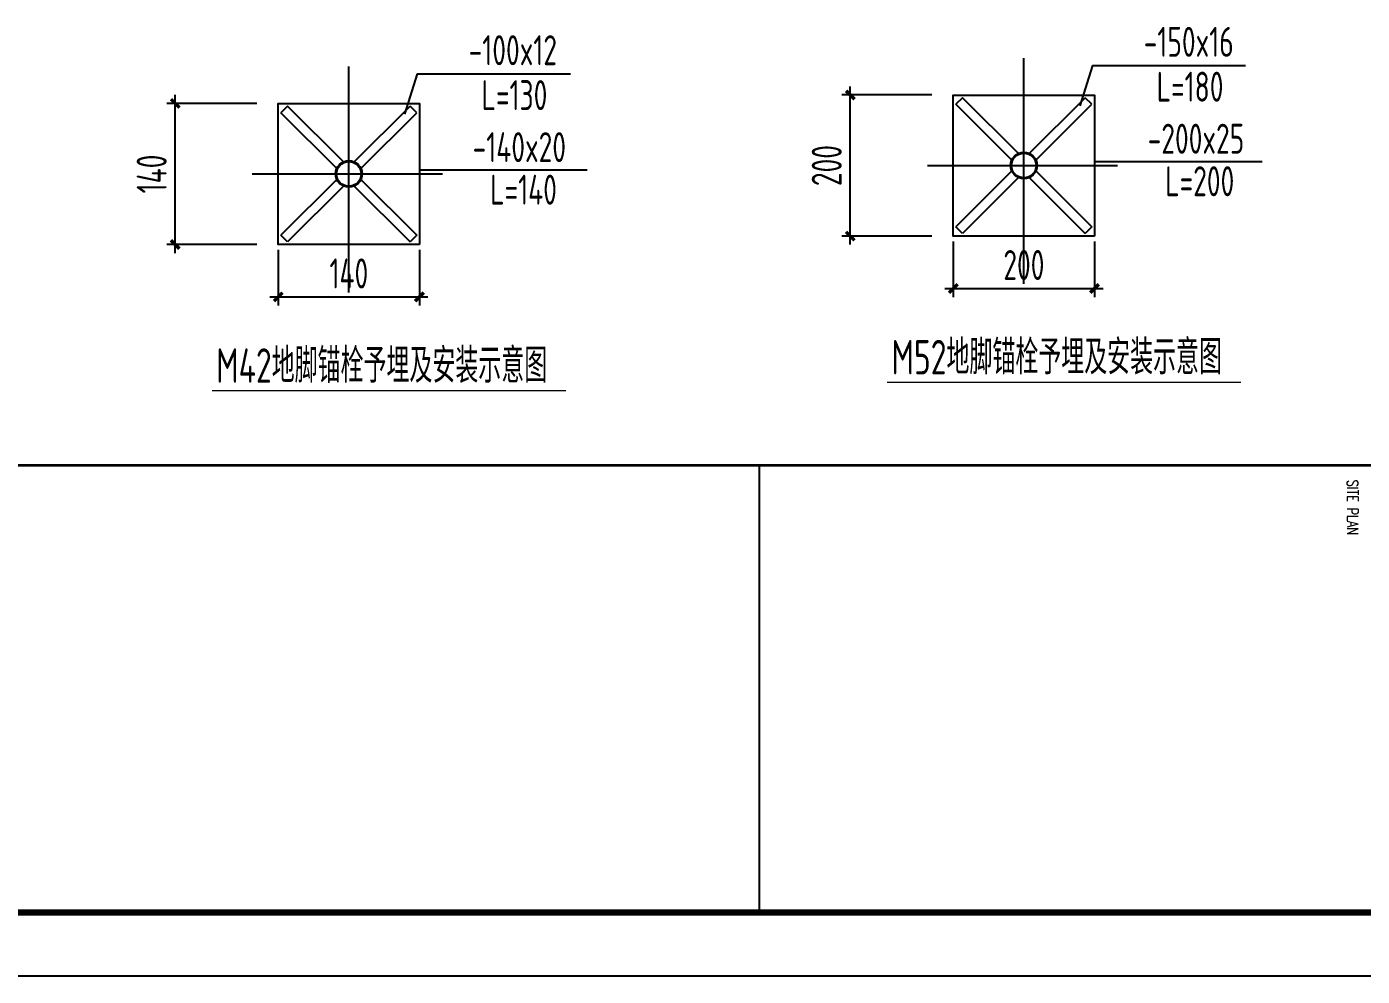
# Model space of a CAD drawing. Extents: x 14475413 to 15955882, y -732572 to -282951.
# Drawn here: x 15048820 to 15080171, y -624475 to -602173 of the extents above; entities that cross this region are included whole.
import ezdxf
from ezdxf.enums import TextEntityAlignment as Align

# ---------------------------------------------------------------- set-up
doc = ezdxf.new("R2010")
doc.units = 0
doc.header["$LTSCALE"] = 1000
doc.header["$MEASUREMENT"] = 0
doc.linetypes.add('ACAD_ISO04W100', pattern=[30.5, 24, -3, 0.5, -3])
for name, color, linetype in [('3T_WOOD', 21, 'Continuous'), ('dim', 7, 'Continuous'), ('PUB_TEXT', 7, 'Continuous'), ('TDB_中实线', 7, 'Continuous'), ('TDB_中心线', 1, 'ACAD_ISO04W100'), ('TDB_细实线', 3, 'Continuous'), ('TEXT', 7, 'Continuous'), ('TK', 4, 'Continuous')]:
    doc.layers.add(name, color=color, linetype=linetype)
doc.styles.add('ROMANS', font='romans', dxfattribs={"width": 0.65, "height": 231.275})
doc.styles.add('TSSD_Dimension', font='Tssdeng.shx', dxfattribs={"width": 0.7, "bigfont": 'hztxt.shx'})
doc.styles.add('TSSD_REIN', font='tssdeng.shx', dxfattribs={"width": 0.7, "bigfont": 'tssdchn.shx'})
doc.dimstyles.new('TSSD_200_200', dxfattribs={"dimtxt": 700, "dimasz": 200, "dimexe": 200, "dimexo": 500, "dimgap": 200, "dimtad": 1, "dimdec": 0, "dimzin": 0, "dimdsep": 46, "dimtxsty": 'TSSD_Dimension', "dimblk": 'ARCHTICK', "dimblk1": 'ARCHTICK', "dimblk2": 'ARCHTICK', "dimcen": 0, "dimdle": 200, "dimclrt": 7, "dimadec": 0, "dimazin": 0, "dimtfac": 1, "dimtdec": 0, "dimtix": 1, "dimtmove": 2, "dimatfit": 3, "dimfxl": 0, "dimtolj": 1, "dimtzin": 0, "dimarcsym": 0})

# ---------------------------------------------------------------- blocks, each defined once
blk = doc.blocks.new('_ArchTick')
at = {"color": 0, "linetype": 'ByBlock', "const_width": 0.4}
blk.add_lwpolyline([(-0.5, -0.5), (0.5, 0.5)], dxfattribs=at)
blk = doc.blocks.new('*D37')
at = {"layer": 'Defpoints', "color": 0}
for p in [(15786498, -954362), (15788904, -954362), (15788904, -957659)]:
    blk.add_point(p, dxfattribs=at)
at = {"layer": 'dim', "color": 0, "lineweight": -2}
for p, q in [((15786498, -957859), (15786498, -954162)), ((15788404, -954362), (15786298, -954362)), ((15788404, -957659), (15786298, -957659))]:
    blk.add_line(p, q, dxfattribs=at)
at = {"layer": 'dim', "color": 0, "lineweight": -2, "xscale": 200, "yscale": 200, "zscale": 200}
for p, rotation in [((15786498, -954362), 90), ((15786498, -957659), 270)]:
    blk.add_blockref('_ArchTick', p, dxfattribs=dict(at, rotation=rotation))
at = {"layer": 'dim', "color": 7, "insert": (15785948, -956011), "char_height": 700, "attachment_point": 5, "rotation": 90, "style": 'TSSD_Dimension'}
blk.add_mtext('\\A1;140', dxfattribs=at)
blk = doc.blocks.new('*D38')
at = {"layer": 'Defpoints', "color": 0}
for p in [(15788904, -957287), (15792201, -957287), (15792201, -958885)]:
    blk.add_point(p, dxfattribs=at)
at = {"layer": 'dim', "color": 0, "lineweight": -2}
for p, q in [((15788904, -957787), (15788904, -959085)), ((15792201, -957787), (15792201, -959085)), ((15788704, -958885), (15792401, -958885))]:
    blk.add_line(p, q, dxfattribs=at)
at = {"layer": 'dim', "color": 0, "lineweight": -2, "xscale": 200, "yscale": 200, "zscale": 200, "rotation": 180}
blk.add_blockref('_ArchTick', (15788904, -958885), dxfattribs=at)
at = {"layer": 'dim', "color": 0, "lineweight": -2, "xscale": 200, "yscale": 200, "zscale": 200}
blk.add_blockref('_ArchTick', (15792201, -958885), dxfattribs=at)
at = {"layer": 'dim', "color": 7, "insert": (15790553, -958335), "char_height": 700, "attachment_point": 5, "style": 'TSSD_Dimension'}
blk.add_mtext('\\A1;140', dxfattribs=at)
blk = doc.blocks.new('*D49')
at = {"layer": 'Defpoints', "color": 0}
for p in [(15802275, -954362), (15804682, -954362), (15804682, -957659)]:
    blk.add_point(p, dxfattribs=at)
at = {"layer": 'dim', "color": 0, "lineweight": -2}
for p, q in [((15802275, -957859), (15802275, -954162)), ((15804182, -954362), (15802075, -954362)), ((15804182, -957659), (15802075, -957659))]:
    blk.add_line(p, q, dxfattribs=at)
at = {"layer": 'dim', "color": 0, "lineweight": -2, "xscale": 200, "yscale": 200, "zscale": 200}
for p, rotation in [((15802275, -954362), 90), ((15802275, -957659), 270)]:
    blk.add_blockref('_ArchTick', p, dxfattribs=dict(at, rotation=rotation))
at = {"layer": 'dim', "color": 7, "insert": (15801725, -956011), "char_height": 700, "attachment_point": 5, "rotation": 90, "style": 'TSSD_Dimension'}
blk.add_mtext('\\A1;200', dxfattribs=at)
blk = doc.blocks.new('*D50')
at = {"layer": 'Defpoints', "color": 0}
for p in [(15804682, -957287), (15807978, -957287), (15807978, -958885)]:
    blk.add_point(p, dxfattribs=at)
at = {"layer": 'dim', "color": 0, "lineweight": -2}
for p, q in [((15804682, -957787), (15804682, -959085)), ((15807978, -957787), (15807978, -959085)), ((15804482, -958885), (15808178, -958885))]:
    blk.add_line(p, q, dxfattribs=at)
at = {"layer": 'dim', "color": 0, "lineweight": -2, "xscale": 200, "yscale": 200, "zscale": 200, "rotation": 180}
blk.add_blockref('_ArchTick', (15804682, -958885), dxfattribs=at)
at = {"layer": 'dim', "color": 0, "lineweight": -2, "xscale": 200, "yscale": 200, "zscale": 200}
blk.add_blockref('_ArchTick', (15807978, -958885), dxfattribs=at)
at = {"layer": 'dim', "color": 7, "insert": (15806330, -958335), "char_height": 700, "attachment_point": 5, "style": 'TSSD_Dimension'}
blk.add_mtext('\\A1;200', dxfattribs=at)
blk = doc.blocks.new('GeYuanFrame_88545606', base_point=(20.09, 4.53))
at = {"layer": 'TK'}
blk.add_lwpolyline([(20.09, 4.53), (20.09, 598.53), (1071.09, 598.53), (1071.09, 4.53)], close=True, dxfattribs=at)
at = {"layer": 'TK', "const_width": 1}
blk.add_lwpolyline([(45.09, 588.53), (1061.09, 588.53), (1061.09, 14.53), (45.09, 14.53)], close=True, dxfattribs=at)
at = {"layer": 'TK'}
for points, const_width in [([(991.09, 588.53), (991.09, 14.53)], 0.4), ([(991.09, 488.5), (1061.09, 488.5)], 0.35)]:
    blk.add_lwpolyline(points, dxfattribs=dict(at, const_width=const_width))
at = {"layer": 'TK', "style": 'ROMANS', "width": 0.76}
blk.add_text('SITE PLAN', height=1.697, dxfattribs=at).set_placement((993.35, 580.49))
blk = doc.blocks.new('21312312312312')
at = {"layer": 'PUB_TEXT', "const_width": 29.8}
blk.add_lwpolyline([(15787358.6, -961077.3), (15795621.1, -961077.3)], dxfattribs=at)
at = {"layer": 'TDB_中实线'}
for p, q in [((15789121.7, -954424.4), (15788966.3, -954579.8)), ((15790441.9, -955744.5), (15789121.7, -954424.4)), ((15790663.2, -955744.5), (15791983.3, -954424.4)), ((15792138.7, -954579.8), (15791983.3, -954424.4)), ((15790286.5, -955900), (15788966.3, -954579.8)), ((15790818.6, -955900), (15792138.7, -954579.8)), ((15790286.5, -956121.3), (15788966.3, -957441.4)), ((15790818.6, -956121.3), (15792138.7, -957441.4)), ((15790441.9, -956276.7), (15789121.7, -957596.8)), ((15790663.2, -956276.7), (15791983.3, -957596.8)), ((15789121.7, -957596.8), (15788966.3, -957441.4)), ((15792138.7, -957441.4), (15791983.3, -957596.8))]:
    blk.add_line(p, q, dxfattribs=at)
blk.add_lwpolyline([(15792200.9, -957659), (15788904.2, -957659), (15788904.2, -954362.3), (15792200.9, -954362.3)], close=True, dxfattribs=at)
for radius in [310.1, 288.2]:
    blk.add_circle((15790552.5, -956010.6), radius, dxfattribs=at)
at = {"layer": 'TDB_中心线', "ltscale": 10}
for p, q in [((15790552.5, -958778), (15790552.5, -953502.2)), ((15788297.4, -956010.6), (15792737.6, -956010.6))]:
    blk.add_line(p, q, dxfattribs=at)
at = {"layer": 'TDB_细实线'}
for p, q in [((15792151.4, -953673.7), (15791856, -954611.6)), ((15792151.4, -953673.7), (15795730.5, -953673.7)), ((15792200.9, -955916.6), (15796117.3, -955916.6))]:
    blk.add_line(p, q, dxfattribs=at)
at = {"layer": 'PUB_TEXT', "style": 'TSSD_REIN', "width": 0.7}
blk.add_text('M42地脚锚栓予埋及安装示意图', height=806.4, dxfattribs=at).set_placement((15791319.6, -960444.5), align=Align.MIDDLE)
at = {"layer": 'TEXT', "style": 'TSSD_REIN', "width": 0.7}
for s, p in [('-100x12', (15793351.3, -953469.1)), ('L=130', (15793652.6, -954517.9)), ('-140x20', (15793444.3, -955733.8)), ('L=140', (15793852.9, -956727.8))]:
    blk.add_text(s, height=700, dxfattribs=at).set_placement(p)
at = {"layer": 'dim'}
dim = blk.add_linear_dim(base=(15786497.7, -954362.3), p1=(15788904.2, -957659), p2=(15788904.2, -954362.3), angle=90, text='140', dimstyle='TSSD_200_200', dxfattribs=at)
dim.commit()
dim.dimension.update_dxf_attribs({"geometry": '*D37', "text_midpoint": (15785947.7, -956010.6)})
dim = blk.add_linear_dim(base=(15792200.9, -958884.6), p1=(15788904.2, -957287.5), p2=(15792200.9, -957287.5), text='140', dimstyle='TSSD_200_200', dxfattribs=at)
dim.commit()
dim.dimension.update_dxf_attribs({"geometry": '*D38', "text_midpoint": (15790552.5, -958334.6)})
blk = doc.blocks.new('3212131AS312312')
at = {"layer": 'PUB_TEXT', "const_width": 29.8}
blk.add_lwpolyline([(15803136.2, -961077.3), (15811398.7, -961077.3)], dxfattribs=at)
at = {"layer": 'TDB_中实线'}
for p, q in [((15804899.3, -954424.4), (15804743.9, -954579.8)), ((15806219.5, -955744.5), (15804899.3, -954424.4)), ((15806440.8, -955744.5), (15807760.9, -954424.4)), ((15807916.3, -954579.8), (15807760.9, -954424.4)), ((15806064.1, -955900), (15804743.9, -954579.8)), ((15806596.2, -955900), (15807916.3, -954579.8)), ((15806064.1, -956121.3), (15804743.9, -957441.4)), ((15806596.2, -956121.3), (15807916.3, -957441.4)), ((15806219.5, -956276.7), (15804899.3, -957596.8)), ((15806440.8, -956276.7), (15807760.9, -957596.8)), ((15804899.3, -957596.8), (15804743.9, -957441.4)), ((15807916.3, -957441.4), (15807760.9, -957596.8))]:
    blk.add_line(p, q, dxfattribs=at)
blk.add_lwpolyline([(15807978.5, -957659), (15804681.8, -957659), (15804681.8, -954362.3), (15807978.5, -954362.3)], close=True, dxfattribs=at)
for radius in [310.1, 288.2]:
    blk.add_circle((15806330.1, -956010.6), radius, dxfattribs=at)
at = {"layer": 'TDB_中心线', "ltscale": 10}
for p, q in [((15806330.1, -958778), (15806330.1, -953502.2)), ((15804075, -956010.6), (15808515.2, -956010.6))]:
    blk.add_line(p, q, dxfattribs=at)
at = {"layer": 'TDB_细实线'}
for p, q in [((15807929, -953673.7), (15807633.6, -954611.6)), ((15807929, -953673.7), (15811508.1, -953673.7)), ((15807978.5, -955916.6), (15811894.9, -955916.6))]:
    blk.add_line(p, q, dxfattribs=at)
at = {"layer": 'PUB_TEXT', "style": 'TSSD_REIN', "width": 0.7}
blk.add_text('M52地脚锚栓予埋及安装示意图', height=806.4, dxfattribs=at).set_placement((15807097.2, -960444.5), align=Align.MIDDLE)
at = {"layer": 'TEXT', "style": 'TSSD_REIN', "width": 0.7}
for s, p in [('-150x16', (15809128.9, -953469.1)), ('L=180', (15809430.2, -954517.9)), ('-200x25', (15809221.9, -955733.8)), ('L=200', (15809630.5, -956727.8))]:
    blk.add_text(s, height=700, dxfattribs=at).set_placement(p)
at = {"layer": 'dim'}
dim = blk.add_linear_dim(base=(15802275.3, -954362.3), p1=(15804681.8, -957659), p2=(15804681.8, -954362.3), angle=90, text='200', dimstyle='TSSD_200_200', dxfattribs=at)
dim.commit()
dim.dimension.update_dxf_attribs({"geometry": '*D49', "text_midpoint": (15801725.3, -956010.6)})
dim = blk.add_linear_dim(base=(15807978.5, -958884.6), p1=(15804681.8, -957287.5), p2=(15807978.5, -957287.5), text='200', dimstyle='TSSD_200_200', dxfattribs=at)
dim.commit()
dim.dimension.update_dxf_attribs({"geometry": '*D50', "text_midpoint": (15806330.1, -958334.6)})

msp = doc.modelspace()

# ---------------------------------------------------------------- block references
at = {"xscale": 150, "yscale": 150, "zscale": 150, "rotation": 270}
msp.add_blockref('GeYuanFrame_88545606', (14993422.4, -466825.4), dxfattribs=at)
at = {"layer": '3T_WOOD', "xscale": 1.004999998956919, "yscale": 1.005000000121072, "zscale": 1.005}
for name, p in [('21312312312312', (-813123.6, 355159)), ('3212131AS312312', (-813133.9, 355356.8))]:
    msp.add_blockref(name, p, dxfattribs=at)

doc.saveas('drawing.dxf')
